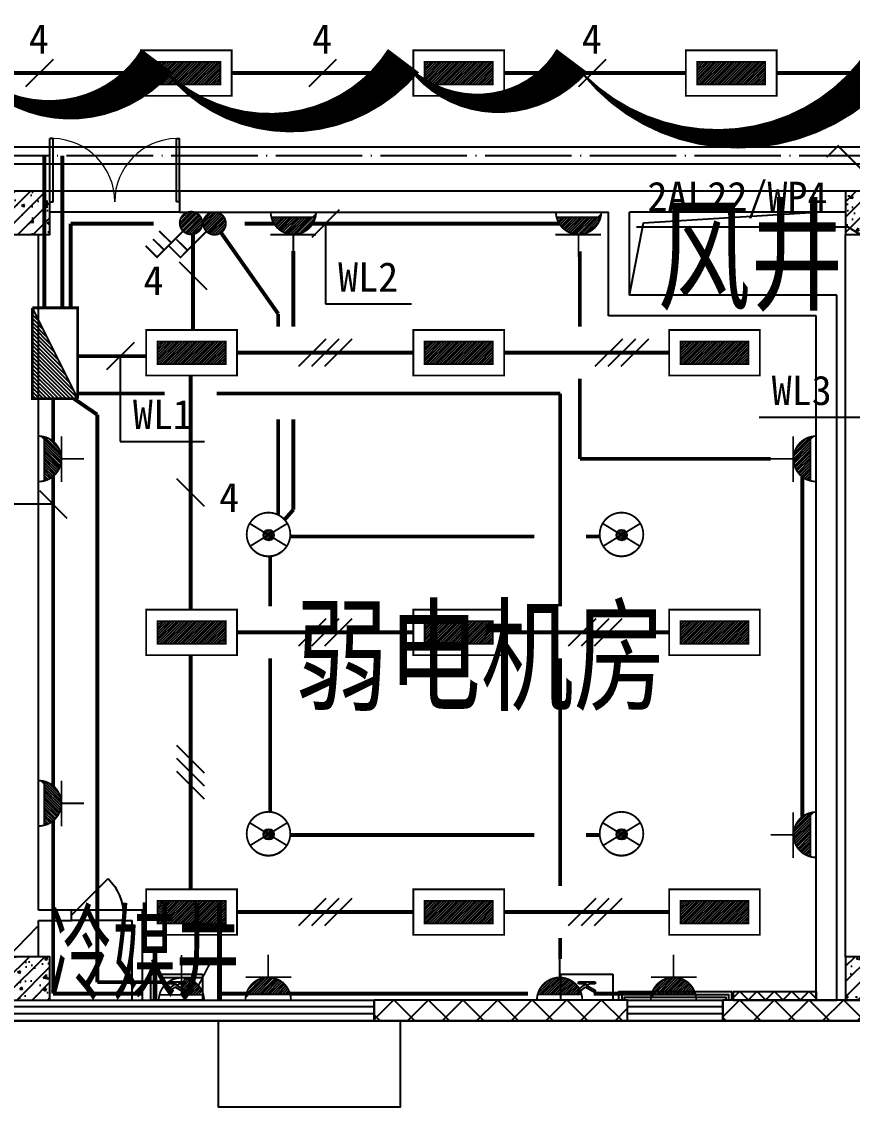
# Model space of a CAD drawing. Header units: millimetres. Extents: x -633009578 to 5705885, y -633235091 to 2571734.
# Drawn here: x 2892144 to 2901748, y 1854760 to 1867311 of the extents above; entities that cross this region are included whole.
import ezdxf

# ---------------------------------------------------------------- set-up
doc = ezdxf.new("R2010")
doc.units = ezdxf.units.MM
doc.header["$LTSCALE"] = 1000
doc.header["$MEASUREMENT"] = 0
doc.linetypes.add('DOTE', pattern=[2.4200000000000004, 2, -0.2, 0.02, -0.2])
doc.layers.get('0').update_dxf_attribs({"color": 9})
for name, color, linetype in [('3T_WOOD', 21, 'Continuous'), ('A-COLUM(柱)', 255, 'Continuous'), ('A-DOOR(门）', 4, 'Continuous'), ('A-F-AREA(计算)', 5, 'Continuous'), ('A-FLOR(看线)', 8, 'Continuous'), ('A-HATH(填充)', 8, 'Continuous'), ('A-LM-QPM(设备)', 8, 'Continuous'), ('A-LM-RAIL(栏杆)', 167, 'Continuous'), ('A-OTHER(其它)', 192, 'Continuous'), ('A-TEXT(房间)', 243, 'Continuous'), ('A-WALL(墙)', 255, 'Continuous'), ('A-WINDOW（窗）', 4, 'Continuous'), ('DIM_MODI', 6, 'Continuous'), ('WALL', 9, 'Continuous'), ('电-弱电平面-箭头', 3, 'Continuous'), ('电-强电平面-标注', 3, 'Continuous'), ('电-强电平面-线缆', 3, 'Continuous'), ('电-桥架', 4, 'Continuous'), ('设备-动力', 3, 'Continuous'), ('设备-插座', 3, 'Continuous'), ('设备-照明', 3, 'Continuous'), ('设备-箱柜', 3, 'Continuous')]:
    doc.layers.add(name, color=color, linetype=linetype)
doc.styles.add('_TCH', font='simhei.ttf', dxfattribs={"width": 0.75, "bigfont": 'hztxt.shx'})
doc.styles.add('ELEC-DIM', font='simhei.ttf')
doc.styles.add('IDQSTYLE', font='simhei.ttf', dxfattribs={"width": 0.707, "bigfont": 'hztxt.shx'})
doc.styles.add('TXT', font='simhei.ttf', dxfattribs={"width": 0.8, "bigfont": 'hztxt.shx'})
pattern_1 = [(45, (-1310357.920547385, -2.793967723846436e-09), (-200.0002033111466, 200.0002033111467), []), (135, (-1310357.920547385, -2.793967723846436e-09), (-200.0002033111467, -200.0002033111466), [])]

# ---------------------------------------------------------------- blocks, each defined once
blk = doc.blocks.new('VdFDAFDFfasdgfswgre')
at = {"layer": 'A-LM-QPM(设备)'}
for p, q in [((-18.82899837940931, -406.182118716184), (32.44091908354312, -219.865729555022)), ((32.44091908354312, -219.865729555022), (56.36419694311917, -226.448856712319)), ((56.36419694311917, -226.448856712319), (37.18157476373017, -296.1590703437105)), ((49.2817729152739, -324.0305588338524), (125.9159782715142, -245.5878820237704)), ((125.9159782715142, -245.5878820237704), (153.1663345098495, -253.0865434217267)), ((26.97990751266479, -333.232229411602), (5.094279481098056, -412.765245873481)), ((49.2817729152739, -324.0305588338524), (26.97990751266479, -333.232229411602)), ((26.97990751266479, -333.232229411602), (49.2817729152739, -324.0305588338524)), ((67.04131023027003, -429.8116214922629), (26.97990751266479, -333.232229411602)), ((37.18157476373017, -296.1590703437105), (49.2817729152739, -324.0305588338524)), ((153.1663345098495, -253.0865434217267), (58.93851659074426, -349.0140868732706)), ((58.93851659074426, -349.0140868732706), (97.61874484550208, -438.2258171304129)), ((5.094279481098056, -412.765245873481), (-18.82899837940931, -406.182118716184)), ((97.61874484550208, -438.2258171304129), (67.04131023027003, -429.8116214922629))]:
    blk.add_line(p, q, dxfattribs=at)
blk.add_lwpolyline([(0, 0), (289.248551459983, -79.59444376500323), (130.0596639309078, -658.0915466849692), (-159.1888875309378, -578.4971029208973)], close=True, dxfattribs=at)
blk = doc.blocks.new('$DorLib2D$00000114')
at = {"color": 0}
blk.add_line((0.4999999999999964, 3.552713678800501e-15), (-0.2071067811864751, 0.7071067811864857), dxfattribs=at)
blk.add_arc((0.5000000000013856, -1.154631945610163e-12), 1.000000000001696, 135, 180, dxfattribs=at)
blk = doc.blocks.new('$DorLib2D$00000002')
for p, q in [((-0.5, -5.684341886080802e-17), (-0.5000000000000007, 0.4875)), ((-0.4750000000000007, 0.4875), (-0.5000000000000007, 0.4875)), ((-0.475, -2.842170943040401e-17), (-0.4750000000000007, 0.4875)), ((0.475, -2.842170943040401e-17), (0.4750000000000007, 0.4875)), ((0.4750000000000007, 0.4875), (0.5000000000000007, 0.4875)), ((0.5, -5.684341886080802e-17), (0.5000000000000007, 0.4875)), ((-0.5, -5.684341886080802e-17), (-0.475, -2.842170943040401e-17)), ((0.5, -5.684341886080802e-17), (0.475, -2.842170943040401e-17))]:
    blk.add_line(p, q)
at = {"lineweight": 13}
for centre, start, end in [((-0.4875, -4.263256414560601e-17), 0, 88.53071641864632), ((0.4875, -4.263256414560601e-17), 91.4692835813537, 180)]:
    blk.add_arc(centre, 0.4875, start, end, dxfattribs=at)
blk = doc.blocks.new('$TCHSYS$WIN2D')
for p, q in [((-0.5, 0.5), (0.5, 0.5)), ((-0.5, 0.5), (-0.4999999999999999, -0.5)), ((0.5, 0.5), (0.4999999999999998, -0.5)), ((0.5, 0.1666666666666666), (-0.5, 0.1666666666666666)), ((0.5, -0.1666666666666667), (-0.5, -0.1666666666666667)), ((-0.4999999999999999, -0.5), (0.5, -0.5))]:
    blk.add_line(p, q)
blk = doc.blocks.new('_FZH')
h = blk.add_hatch()
h.set_pattern_fill('钢筋混凝土', color=256, scale=0.1, style=0)
h.set_pattern_definition([(45, (0, 0), (-0.1767766952966369, 0.1767766952966369), []), (50, (0, 0), (0.7172601826007535, -0.06275213498259512), [0.07500000000000001, -0.8250000000000001]), (355, (0, 0), (-0.138751333613, 0.7521921337000119), [0.06, -0.66]), (100.4514, (0.05977168000000001, -0.00522934), (0.5785093817140216, 0.6894395420609536), [0.06374019, -0.701142112]), (46.1842, (0, 0.2), (1.067241048625645, -0.1655190143290181), [0.1125, -1.2375]), (96.6356, (0.088936745, 0.186206693), (0.9346627055487033, 0.9741178709004418), [0.095610288, -1.051713]), (351.1842, (0, 0.2), (0.9346619451336272, 0.9741186009253247), [0.09000000000000001, -0.9900000000000001]), (21, (0.1, 0.15), (0.5969070521184617, -0.4026188906653388), [0.07500000000000001, -0.8250000000000001]), (326, (0.1, 0.15), (0.2433153319215824, 0.7251500450468529), [0.06, -0.66]), (71.4514, (0.149742233, 0.116448394), (0.84022262858149, 0.3225304967099524), [0.06374019, -0.701142112]), (37.50000000000001, (0, 0), (0.01215985531729062, 0.3328938538313115), [0, -0.652, 0, -0.67, 0, -0.6625000000000001]), (7.499999999999999, (0, 0), (0.2630695374421486, 0.3944117118823603), [0, -0.382, 0, -0.637, 0, -0.2525]), (-32.5, (-0.223, 0), (0.533822436172409, -0.02255487173437976), [0, -0.25, 0, -0.78, 0, -1.035]), (-42.5, (-0.323, 0), (0.5831861693423862, 0.1001049823323177), [0, -0.325, 0, -0.518, 0, -0.735])])
h.paths.add_polyline_path([(-0.5, -0.5), (0.5, -0.5), (0.5, 0.5), (-0.5, 0.5)])
blk.add_lwpolyline([(-0.5, -0.5), (0.5, -0.5), (0.5, 0.5), (-0.5, 0.5)], close=True)
blk = doc.blocks.new('9-3-1')
at = {"layer": 'A-HATH(填充)'}
h = blk.add_hatch(dxfattribs=at)
h.set_pattern_fill('多孔材料', color=256, scale=50, style=0)
h.set_pattern_definition([(45, (-1310457.920547385, -2.793967723846436e-09), (-100.0001016555733, 100.0001016555733), []), (135, (-1310457.920547385, -2.793967723846436e-09), (-100.0001016555733, -100.0001016555733), [])])
h.paths.add_polyline_path([(1244490.598288294, 1178022.080887664), (1245450.598288322, 1178022.080887664), (1245450.598288322, 1178122.080887664), (1244490.598288294, 1178122.080887664)])
h = blk.add_hatch(dxfattribs=at)
h.set_pattern_fill('多孔材料', color=256, scale=100, style=0)
h.set_pattern_definition(pattern_1)
h.paths.add_polyline_path([(1240340.587875976, 1177782.080887665), (1243270.598289082, 1177782.080887664), (1243270.598289082, 1178022.080887662), (1240340.587875976, 1178022.080887662)])
h = blk.add_hatch(dxfattribs=at)
h.set_pattern_fill('多孔材料', color=256, scale=100, style=0)
h.set_pattern_definition(pattern_1)
h.paths.add_polyline_path([(1244370.598289082, 1177782.080887664), (1246650.598288065, 1177782.080887664), (1246650.598288065, 1178022.080887662), (1244370.598289082, 1178022.080887662)])
at = {"layer": 'A-DOOR(门）'}
for p, q in [((1238090.598288326, 1187372.080887669), (1236590.598288326, 1187372.080887669)), ((1238090.598288326, 1187132.080887669), (1236590.598288326, 1187132.080887669)), ((1237440.608688481, 1179062.080892412), (1236840.608688481, 1179062.080892404)), ((1237440.608688483, 1178942.080892412), (1236840.608688483, 1178942.080892404))]:
    blk.add_line(p, q, dxfattribs=at)
at = {"layer": 'A-F-AREA(计算)'}
blk.add_lwpolyline([(1121700.575826842, 1313862.080936), (1255980.575826842, 1313862.080936), (1255980.575826842, 1177782.080936), (1121700.575826842, 1177782.080936)], close=True, dxfattribs=at)
at = {"layer": 'A-FLOR(看线)'}
for points in [[(1243170.59828465, 1178022.080887676), (1243170.59828465, 1178122.080887676), (1244470.598284689, 1178122.080887676), (1244470.598284689, 1178022.080887695)], [(1240640.598287921, 1177782.080887679), (1240640.598782003, 1176782.08088769), (1238540.597793661, 1176782.080887679), (1238540.598287743, 1177782.080887679)]]:
    blk.add_lwpolyline(points, dxfattribs=at)
at = {"layer": 'A-LM-RAIL(栏杆)'}
for points in [[(1243205.59828465, 1178022.080887676), (1243205.59828465, 1178087.080887676), (1244435.598284689, 1178087.080887676), (1244435.598284689, 1178022.080887695)], [(1243235.59828465, 1178022.080887676), (1243235.59828465, 1178057.080887676), (1244405.598284689, 1178057.080887676), (1244405.598284689, 1178022.080887695)]]:
    blk.add_lwpolyline(points, dxfattribs=at)
at = {"layer": 'A-OTHER(其它)'}
blk.add_lwpolyline([(1243290.598288431, 1186172.080887537), (1243454.393690856, 1187007.381195288), (1245450.598288435, 1187132.08088774)], dxfattribs=at)
at = {"layer": 'A-WALL(墙)'}
for p, q in [((1243170.598288321, 1187372.080887669), (1238090.598288065, 1187372.080887666)), ((1238090.598288065, 1187372.080887666), (1238090.598288065, 1187132.080887645)), ((1245790.598288341, 1187372.080887669), (1243170.598288321, 1187372.080887669)), ((1238090.598288065, 1187132.080887645), (1243050.598288455, 1187132.080887665)), ((1243050.598288455, 1185932.080887625), (1243050.598288455, 1187132.080887665)), ((1243290.598288455, 1186172.080887625), (1243290.598288455, 1187132.080887598)), ((1245790.598288341, 1187132.080887669), (1243290.598288455, 1187132.080887598)), ((1236460.598288325, 1182842.080893388), (1236460.598288451, 1186872.080887693)), ((1245790.598288327, 1185372.080887451), (1245790.598288264, 1186872.080887693)), ((1245690.598288303, 1186172.080887625), (1243290.598288455, 1186172.080887625)), ((1245690.598288322, 1178022.080887664), (1245690.598288303, 1186172.080887625)), ((1245450.598288304, 1185932.080887625), (1243050.598288455, 1185932.080887625)), ((1245450.598288322, 1178022.080887664), (1245450.598288304, 1185932.080887625)), ((1245790.598288368, 1178522.080887693), (1245790.598288327, 1185372.080887451)), ((1236460.598288239, 1179062.080892517), (1236460.598288325, 1182842.080893388)), ((1236840.608688717, 1179062.080892557), (1236460.598288239, 1179062.080892517)), ((1236840.608688719, 1178942.080892844), (1236840.608688717, 1179062.080892557)), ((1237660.608688321, 1179062.080892533), (1237440.608688717, 1179062.080892565)), ((1237440.608688717, 1179062.080892565), (1237440.608688719, 1178942.080892852)), ((1237660.608688395, 1178022.080887653), (1237660.608688321, 1179062.080892533)), ((1236460.598288646, 1178942.080892517), (1236840.608688719, 1178942.080892844)), ((1236460.598288319, 1178522.080887693), (1236460.598288646, 1178942.080892517)), ((1237440.608688719, 1178942.080892852), (1237540.608688398, 1178942.080892531)), ((1237540.608688395, 1178022.080887664), (1237540.608688398, 1178942.080892531)), ((1244490.598288294, 1178122.080887664), (1245450.598288322, 1178122.080887664)), ((1244490.598288294, 1178122.080887664), (1244490.598288294, 1178022.080887664)), ((1245450.598288322, 1178122.080887664), (1245450.598288322, 1178022.080887664)), ((1237540.608688395, 1178022.080887664), (1237660.608688395, 1178022.080887653)), ((1244490.598288294, 1178022.080887664), (1245450.598288322, 1178022.080887664)), ((1245450.598288322, 1178022.080887664), (1245690.598288322, 1178022.080887664))]:
    blk.add_line(p, q, dxfattribs=at)
at = {"layer": 'DIM_MODI', "color": 8}
blk.add_lwpolyline([(1233328.54338558, 1199198.935396159, 0, 450, 0.5), (1233328.54338558, 1196948.935396159, 0, 450, 0.5), (1233328.54338558, 1194098.935396159, 0, 450, 0.5), (1233328.54338558, 1192298.935396159, 0, 450, 0.5), (1233328.54338558, 1190798.935396159, 0, 450, 0.5), (1233328.54338558, 1188882.408848926, 0, 450, 0.5), (1235578.54338558, 1188882.408848926, 0, 450, 0.5), (1237828.54338558, 1188882.408848926, 0, 450, 0.5), (1240678.54338558, 1188882.408848926, 0, 450, 0.5), (1242628.54338558, 1188882.408848926, 0, 450, 0.5), (1246228.54338558, 1188882.408848926, 0, 450, 0.5), (1246656.012867695, 1188882.408848926, 0, 450, 0.5), (1246656.012867695, 1192482.408848926, 0, 450, 0.5), (1246656.012867695, 1193982.408848926, 0, 450, 0.5), (1246656.012867695, 1195932.408848926, 0, 450, 0.5), (1246656.012867695, 1199082.408848926, 0, 450, 0.5), (1246656.012867695, 1199198.935396159, 0, 450, 0.5), (1245156.012867695, 1199198.935396159, 0, 450, 0.5), (1242906.012867695, 1199198.935396159, 0, 450, 0.5), (1238856.012867695, 1199198.935396159, 0, 450, 0.5), (1237356.012867695, 1199198.935396159, 0, 450, 0.5)], format="xyseb", close=True, dxfattribs=at)
at = {"layer": 'WALL'}
for p, q in [((1243270.598289082, 1178022.080887662), (1240340.587875976, 1178022.080887662)), ((1240340.587875976, 1178022.080887662), (1240340.587875976, 1177782.080887665)), ((1243270.598289082, 1177782.080887664), (1243270.598289082, 1178022.080887662)), ((1246650.598288065, 1178022.080887662), (1244370.598289082, 1178022.080887662)), ((1244370.598289082, 1178022.080887662), (1244370.598289082, 1177782.080887664)), ((1240340.587875976, 1177782.080887665), (1243270.598289082, 1177782.080887664)), ((1244370.598289082, 1177782.080887664), (1246650.598288065, 1177782.080887664))]:
    blk.add_line(p, q, dxfattribs=at)
at = {"layer": 'A-COLUM(柱)', "xscale": 500, "yscale": 500, "zscale": 500}
for p in [(1236340.598288341, 1187122.080887664), (1246040.598288341, 1187122.080887662), (1236340.598288341, 1178272.080887664), (1246040.598288341, 1178272.080887662)]:
    blk.add_blockref('_FZH', p, dxfattribs=at)
at = {"layer": 'A-DOOR(门）', "extrusion": (0, 0, -1), "xscale": -1500, "yscale": 1500, "zscale": 1500}
blk.add_blockref('$DorLib2D$00000002', (-1237340.598288326, 1187252.080887669), dxfattribs=at)
at = {"layer": 'A-DOOR(门）', "xscale": -600, "yscale": 600, "zscale": 600, "rotation": 7.559217755434985e-10}
blk.add_blockref('$DorLib2D$00000114', (1237140.608688482, 1179002.080892408), dxfattribs=at)
at = {"layer": 'A-LM-QPM(设备)', "rotation": 285.3856598443907}
for p in [(1238356.018777857, 1178322.080887664), (1243100.039000177, 1178322.080887664)]:
    blk.add_blockref('VdFDAFDFfasdgfswgre', p, dxfattribs=at)
at = {"layer": 'A-WINDOW（窗）', "yscale": 240, "rotation": 179.9999999999986}
for p, xscale, zscale in [((1229340.593082176, 1177902.080887663), -21999.98958747508, 21999.98958747508), ((1243820.598289135, 1177902.080887663), -1100, 1100)]:
    blk.add_blockref('$TCHSYS$WIN2D', p, dxfattribs=dict(at, xscale=xscale, zscale=zscale))
at = {"layer": 'A-TEXT(房间)'}
for s, height, style, width, p in [('风井', 1050, '_TCH', 0.75, (1243616.593966769, 1186107.463523477)), ('弱电机房', 1050, '_TCH', 0.75, (1239425.09723691, 1181478.814019773)), ('冷媒井', 900, 'TXT', 0.6, (1236575.712928095, 1178119.859688346))]:
    blk.add_text(s, height=height, dxfattribs=dict(at, style=style, width=width)).set_placement(p)
blk = doc.blocks.new('*X353')
at = {"color": 0, "linetype": 'Continuous'}
for p, q in [((277.1059544658493, 221.9516255332986), (279.536990929048, 224.3826619964973)), ((277.1059544658493, 222.2344682457732), (279.2541482165735, 224.3826619964973)), ((277.1059544658493, 222.5173109582479), (278.9713055040988, 224.3826619964973)), ((277.1059544658493, 222.8001536707225), (278.6884627916242, 224.3826619964973)), ((277.1059544658493, 223.0829963831971), (278.4056200791496, 224.3826619964973)), ((277.1059544658493, 223.3658390956717), (278.122777366675, 224.3826619964973)), ((277.1059544658493, 223.6486818081463), (277.8399346542004, 224.3826619964973)), ((277.1059544658493, 223.9315245206209), (277.5570919417257, 224.3826619964973)), ((277.1059544658493, 224.2143672330955), (277.2742492292511, 224.3826619964973)), ((277.3198336415227, 221.8826619964973), (279.8198336415227, 224.3826619964973)), ((277.6026763539973, 221.8826619964973), (280.1026763539973, 224.3826619964973)), ((277.8855190664719, 221.8826619964973), (280.3855190664719, 224.3826619964973)), ((278.1683617789465, 221.8826619964973), (280.6683617789466, 224.3826619964973)), ((278.4512044914212, 221.8826619964973), (280.9512044914212, 224.3826619964973)), ((278.7340472038958, 221.8826619964973), (281.2340472038958, 224.3826619964973)), ((279.0168899163704, 221.8826619964973), (281.5168899163704, 224.3826619964973)), ((279.299732628845, 221.8826619964973), (281.799732628845, 224.3826619964973)), ((279.5825753413196, 221.8826619964973), (282.0825753413196, 224.3826619964973)), ((279.8654180537943, 221.8826619964973), (282.3654180537943, 224.3826619964973)), ((280.1482607662689, 221.8826619964973), (282.6482607662689, 224.3826619964973)), ((280.4311034787435, 221.8826619964973), (282.9311034787435, 224.3826619964973)), ((280.7139461912181, 221.8826619964973), (283.2139461912181, 224.3826619964973)), ((280.9967889036927, 221.8826619964973), (283.4967889036927, 224.3826619964973)), ((281.2796316161674, 221.8826619964973), (283.7796316161674, 224.3826619964973)), ((281.5624743286419, 221.8826619964973), (284.062474328642, 224.3826619964973)), ((281.8453170411166, 221.8826619964973), (284.3453170411166, 224.3826619964973)), ((282.1281597535912, 221.8826619964973), (284.6059544658494, 224.3604567087555)), ((282.4110024660658, 221.8826619964973), (284.6059544658494, 224.0776139962809)), ((282.6938451785405, 221.8826619964973), (284.6059544658494, 223.7947712838063)), ((282.976687891015, 221.8826619964973), (284.6059544658494, 223.5119285713317)), ((283.2595306034897, 221.8826619964973), (284.6059544658494, 223.229085858857)), ((283.5423733159643, 221.8826619964973), (284.6059544658494, 222.9462431463824)), ((283.8252160284389, 221.8826619964973), (284.6059544658494, 222.6634004339078)), ((284.1080587409135, 221.8826619964973), (284.6059544658494, 222.3805577214332)), ((284.3909014533882, 221.8826619964973), (284.6059544658494, 222.0977150089586))]:
    blk.add_line(p, q, dxfattribs=at)
blk = doc.blocks.new('HC000062')
at = {"color": 0, "linetype": 'Continuous', "const_width": 0.2}
for points in [[(-4.97662087547036, 2.499999999999943), (5.023379124529697, 2.499999999999943), (5.023379124529697, -2.500000000000057), (-4.97662087547036, -2.500000000000057), (-4.97662087547036, 2.499999999999943)], [(-3.72662087547036, 1.25), (-3.72662087547036, -1.250000000000057), (3.773379124529697, -1.250000000000057), (3.773379124529697, 1.25), (-3.72662087547036, 1.25)]]:
    blk.add_lwpolyline(points, dxfattribs=at)
at = {"color": 0, "linetype": 'Continuous'}
blk.add_blockref('*X353', (-280.8325753413197, -223.1326619964974), dxfattribs=at)
at = {"color": 0, "style": 'IDQSTYLE', "width": 0.7}
blk.add_attdef('PSFHATT', (7.023379124529697, -2.500000000000057), '', height=2.5, dxfattribs=at)
blk = doc.blocks.new('*X123')
at = {"color": 0, "linetype": 'Continuous'}
for p, q in [((236.4190509700716, 319.9990725063215), (240.5725604676919, 324.1525820039419)), ((236.8433150387835, 319.9990725063215), (241.4210886051158, 324.5768460726538)), ((237.2675791074955, 319.9990725063215), (242.2655414724513, 324.9970348712774)), ((237.6918431762074, 319.9990725063215), (242.2655414724513, 324.5727708025654)), ((238.1161072449193, 319.9990725063215), (242.2655414724513, 324.1485067338535)), ((235.1462587639358, 319.9990725063215), (238.0269760554204, 322.8797897978061)), ((235.5705228326477, 319.9990725063215), (238.8755041928442, 323.304053866518)), ((235.9947869013596, 319.9990725063215), (239.7240323302681, 323.7283179352299)), ((238.5403713136312, 319.9990725063215), (242.2655414724513, 323.7242426651416)), ((238.9646353823431, 319.9990725063215), (242.2655414724513, 323.2999785964296)), ((239.3888994510551, 319.9990725063215), (242.2655414724513, 322.8757145277177)), ((233.8734665578, 319.9990725063215), (235.4813916431488, 321.6069975916703)), ((234.297730626512, 319.9990725063215), (236.3299197805727, 322.0312616603822)), ((234.7219946952239, 319.9990725063215), (237.1784479179965, 322.4555257290941)), ((239.813163519767, 319.9990725063215), (242.2655414724513, 322.4514504590058)), ((240.2374275884789, 319.9990725063215), (242.2655414724513, 322.0271863902939)), ((240.6616916571909, 319.9990725063215), (242.2655414724513, 321.6029223215819)), ((233.0249384203761, 319.9990725063215), (233.7843353683011, 320.7584694542464)), ((233.4492024890881, 319.9990725063215), (234.6328635057249, 321.1827335229584)), ((241.0859557259028, 319.9990725063215), (242.2655414724513, 321.17865825287)), ((241.5102197946147, 319.9990725063215), (242.2655414724513, 320.7543941841581)), ((232.6006743516642, 319.9990725063215), (232.9358072308772, 320.3342053855345)), ((241.9344838633266, 319.9990725063215), (242.2655414724513, 320.3301301154461))]:
    blk.add_line(p, q, dxfattribs=at)
blk = doc.blocks.new('HC000431')
at = {"color": 0, "linetype": 'Continuous'}
blk.add_line((5, 2.5), (-5, -2.5), dxfattribs=at)
at = {"color": 0, "linetype": 'Continuous', "const_width": 0.3}
for points in [[(5, 2.5), (-5, 2.5), (-5, -2.5)], [(-5, -2.5), (5, -2.5), (5, 2.5)]]:
    blk.add_lwpolyline(points, dxfattribs=at)
at = {"color": 0, "linetype": 'Continuous'}
blk.add_blockref('*X123', (-237.2655414724513, -322.4990725063215), dxfattribs=at)
at = {"color": 0, "style": 'IDQSTYLE', "width": 0.7}
blk.add_attdef('PSFHATT', (7.000000000000028, -2.5), '', height=2.5, dxfattribs=at)
blk = doc.blocks.new('*X155')
at = {"color": 0, "linetype": 'Continuous'}
for p, q in [((261.9988066744281, 135.850956910748), (263.2375091559566, 137.0896593922765)), ((262.0234026256783, 135.5927101495236), (263.4957559171792, 137.0650634410244)), ((262.0463461952987, 136.1813391440932), (262.9071269225657, 137.0421198713602)), ((262.0884022348038, 135.3748670461744), (263.7135990205094, 137.00006383188)), ((262.1829592200917, 135.1865813189878), (263.9018847477136, 136.9055068466096)), ((262.3023466942452, 135.0231260806666), (264.0653399860179, 136.7861193724393)), ((262.4446987243758, 134.8826353983226), (264.205830668362, 136.6437673423088)), ((262.6100901587723, 134.7651841202445), (264.3232819464568, 136.478375907929)), ((262.8005700291263, 134.6728212781239), (264.4156447885779, 136.2878960375755)), ((263.0211904412342, 134.6105989777572), (264.4778670889456, 136.0672756254685)), ((263.2836307586351, 134.5901965826834), (264.4982694840214, 135.8048353080697)), ((263.6234742990336, 134.6471974106073), (264.4412686561033, 135.464991767677))]:
    blk.add_line(p, q, dxfattribs=at)
blk = doc.blocks.new('HC000111')
at = {"color": 0, "linetype": 'Continuous', "const_width": 0.2}
for points in [[(0.8838834764831975, 2.133883476483163), (3.750000000000091, 5), (5.000000000000091, 3.75)], [(2.898879886034229, 4.275409520972289), (4.191507707965946, 3.019373591507303)], [(2.221789122165297, 3.388795923702901), (3.514416944097014, 2.132759994237858)]]:
    blk.add_lwpolyline(points, dxfattribs=at)
blk.add_lwpolyline([(0.8838834764833108, 0.3661165235168934, 0.1989123673796338), (1.250000000000034, 1.250000000000057, 0.1989123673796269), (0.8838834764832544, 2.13388347648322, 0.1989123673796352), (9.12880881998035e-14, 2.5, 0.1989123673796539), (-0.8838834764830719, 2.13388347648322, 0.1989123673796721), (-1.249999999999966, 1.250000000000057, 0.1989123673796564), (-0.8838834764831855, 0.3661165235168368, 0.198912367379673), (9.087175456556906e-14, 0, 0.198912367379652)], format="xyb", close=True, dxfattribs=at)
at = {"color": 0, "linetype": 'Continuous'}
blk.add_blockref('*X155', (-263.2487560761181, -134.5897099905746), dxfattribs=at)
at = {"color": 0, "style": 'IDQSTYLE', "width": 0.7}
blk.add_attdef('PSFHATT', (7.000000000000091, -1e-08), '', height=2.5, dxfattribs=at)
blk = doc.blocks.new('*X164')
at = {"color": 0, "linetype": 'Continuous'}
for p, q in [((159.595646846908, 156.7672197221619), (159.6233466819307, 156.7949195571846)), ((159.6640079704214, 156.5527381332005), (159.9061893944054, 156.7949195571846)), ((159.747532531186, 156.3534199814905), (160.18903210688, 156.7949195571846)), ((159.8446775338837, 156.1677222717137), (160.4718748193546, 156.7949195571846)), ((159.9544025265515, 155.9946045519069), (160.7547175318292, 156.7949195571846)), ((160.0760273856543, 155.833386698535), (161.0375602443038, 156.7949195571846)), ((160.2091522122192, 155.6836688126253), (161.3204029567785, 156.7949195571846)), ((160.3536147760518, 155.5452886639833), (161.6032456692531, 156.7949195571846)), ((160.5094741859558, 155.4183053614127), (161.8860883817277, 156.7949195571846)), ((160.6770167777584, 155.3030052407406), (162.1689310942023, 156.7949195571846)), ((160.8567856433337, 155.1999313938414), (162.451773806677, 156.7949195571846)), ((161.0496413096342, 155.1099443476672), (162.7346165191516, 156.7949195571846)), ((161.2568708631404, 155.0343311886988), (163.0174592316262, 156.7949195571846)), ((161.4803825063601, 154.9750001194438), (163.3003019441008, 156.7949195571846)), ((161.7230685552892, 154.9348434558983), (163.5831446565754, 156.7949195571846)), ((161.9895441276247, 154.9184763157592), (163.86598736905, 156.7949195571846)), ((162.2878715788766, 154.9339610545365), (164.4937876543064, 157.1398771299663)), ((162.6346011340941, 154.9978478972794), (164.4299008115636, 156.7931475747489)), ((163.0778250055067, 155.1582290562173), (164.2695196526256, 156.3499237033363))]:
    blk.add_line(p, q, dxfattribs=at)
blk = doc.blocks.new('HC000134')
at = {"color": 0, "linetype": 'Continuous', "const_width": 0.2}
blk.add_lwpolyline([(-2.5, 5, 0.198912367379654), (-1.767766952966213, 3.232233047033674, 0.1989123673796558), (-4.592273826913179e-16, 2.5, 0.1989123673796559), (1.767766952966213, 3.232233047033674, 0.1989123673796541), (2.5, 4.999999999999999)], format="xyb", dxfattribs=at)
for points in [[(-2.421006983541702, 4.37652170395188), (2.421006983541702, 4.37652170395188)], [(-2.549372027147456, 2.476391871554483), (2.483025305961291, 2.476391871554483)], [(0, 2.5), (0, 0)]]:
    blk.add_lwpolyline(points, dxfattribs=at)
at = {"color": 0, "linetype": 'Continuous'}
blk.add_blockref('*X164', (-162.0093508556101, -152.4183978532327), dxfattribs=at)
at = {"color": 0, "style": 'IDQSTYLE', "width": 0.7}
blk.add_attdef('PSFHATT', (4.500000010000001, 0), '', height=2.5, dxfattribs=at)
blk = doc.blocks.new('HC001604')
at = {"color": 0, "linetype": 'Continuous'}
for p, q in [((-0.7437720382853877, 1.763319381814217), (-2.386797677866998, 0.1202937422320247)), ((-0.3761933590244735, 1.848055348600028), (-2.224248707624501, 0)), ((-1.246104544721893, 1.543829587851942), (-2.167307883900357, 0.6226262486737687)), ((-0.06574902768072206, 1.875656967469258), (-1.94140599514998, 0)), ((0.2091908822808182, 1.867754164955986), (-1.658563282675459, 0)), ((0.4584132462769048, 1.834133816477843), (-1.375720570200938, 0)), ((0.6873090270225657, 1.780186884748691), (-1.092877857726417, 0)), ((0.8991825738170883, 1.709217719068401), (-0.8100351452513133, 0)), ((1.096187659196439, 1.623380091973522), (-0.527192432776792, 0)), ((1.279771678730031, 1.524121399032301), (-0.2443497203022707, 0)), ((1.450908635362866, 1.412415643190907), (0.03849299217225052, 0)), ((1.610228640033747, 1.288892935386684), (0.3213357046467718, 0)), ((1.758090674615232, 1.153912257493939), (0.6041784171218751, 0)), ((1.894620330809848, 1.007599201213452), (0.8870211295963963, 0)), ((2.019722391649266, 0.8498585495783482), (1.169863842070918, 0)), ((2.133071322147734, 0.6803647676022956), (1.452706554545439, 0)), ((2.23407736186462, 0.4985280948446598), (1.73554926701996, 0)), ((2.321819471781491, 0.3034274922867189), (2.018391979494481, 0)), ((2.394925552313216, 0.09369086034421344), (2.301234691969003, 0))]:
    blk.add_line(p, q, dxfattribs=at)
at = {"color": 0, "linetype": 'Continuous', "const_width": 0.2}
for points in [[(0, 1.876521703951876), (0, 4.376521703951876)], [(2.421006983541302, 0), (-2.421006983541302, 0)]]:
    blk.add_lwpolyline(points, dxfattribs=at)
blk.add_lwpolyline([(2.5, -0.6234782960481243, 0.1989123673796542), (1.76776695296634, 1.144288656918215, 0.1989123673796558), (4.205349176516791e-17, 1.876521703951876, 0.1989123673796558), (-1.76776695296634, 1.144288656918216, 0.1989123673796542), (-2.5, -0.6234782960481239)], format="xyb", dxfattribs=at)
at = {"color": 0, "style": 'IDQSTYLE', "width": 0.7}
blk.add_attdef('PSFHATT', (4.50000001, -0.6234783060481244), '', height=2.5, dxfattribs=at)
blk = doc.blocks.new('HC001603')
at = {"color": 0, "linetype": 'Continuous'}
for p, q in [((1.334845464380342, 1.490330490532506), (-0.1554850261530373, 0)), ((0.5323327753721969, 1.819188651423028), (0, 1.286855876050831)), ((0.7555910368543118, 1.75960420043004), (0, 1.00401316357631)), ((0.9626006818003953, 1.683771132901893), (0, 0.7211704511014978)), ((1.155258892498096, 1.593586631124781), (0, 0.4383277386269765)), ((1.502215697701322, 1.374858011378965), (0.127357686322066, 0)), ((1.657908623596304, 1.247708224799717), (0.4102003987965873, 0)), ((1.802207139847451, 1.10916402857576), (0.6930431112716906, 0)), ((1.935167161310674, 0.9592813375647529), (0.9758858237462118, 0)), ((2.056623188829399, 0.7978946526083747), (1.258728536220733, 0)), ((2.16617164237774, 0.6246003936821944), (1.541571248695254, 0)), ((2.263127864574781, 0.4387139034052961), (1.824413961169776, 0))]:
    blk.add_line(p, q, dxfattribs=at)
at = {"color": 0, "linetype": 'Continuous', "const_width": 0.2}
for points in [[(-1.826528887475724, 1.083505073295382), (-3.269478132895311, 3.856059514596418)], [(0, 1.876521703951003), (0, 4.376521703951003)], [(1.873383483545622, 1.031947426711267), (3.343165409372304, 3.856059514596418)], [(2.325220651649288, 1.900129832396342), (-2.251533375172294, 1.900129832396342)], [(0, 1.900129832396342), (0, 0.07011572553310544)], [(2.421006983541884, 0), (-2.421006983541302, 0)]]:
    blk.add_lwpolyline(points, dxfattribs=at)
blk.add_lwpolyline([(2.5, -0.6234782960489974, 0.1989123673796542), (1.76776695296634, 1.144288656917342, 0.1989123673796558), (4.205349176516791e-17, 1.876521703951003, 0.1989123673796558), (-1.76776695296634, 1.144288656917343, 0.1989123673796542), (-2.5, -0.623478296048997)], format="xyb", dxfattribs=at)
at = {"color": 0, "style": 'IDQSTYLE', "width": 0.7}
blk.add_attdef('PSFHATT', (5.343165409372304, -0.6234783060489975), '', height=2.5, dxfattribs=at)
blk = doc.blocks.new('*X169')
at = {"color": 0, "linetype": 'Continuous'}
for p, q in [((261.9988066744281, 135.850956910748), (263.2375091559566, 137.0896593922765)), ((262.0234026256783, 135.5927101495236), (263.4957559171792, 137.0650634410244)), ((262.0463461952987, 136.1813391440932), (262.9071269225657, 137.0421198713602)), ((262.0884022348038, 135.3748670461744), (263.7135990205094, 137.00006383188)), ((262.1829592200917, 135.1865813189878), (263.9018847477136, 136.9055068466096)), ((262.3023466942452, 135.0231260806666), (264.0653399860179, 136.7861193724393)), ((262.4446987243758, 134.8826353983226), (264.205830668362, 136.6437673423088)), ((262.6100901587723, 134.7651841202445), (264.3232819464568, 136.478375907929)), ((262.8005700291263, 134.6728212781239), (264.4156447885779, 136.2878960375755)), ((263.0211904412342, 134.6105989777572), (264.4778670889456, 136.0672756254685)), ((263.2836307586351, 134.5901965826834), (264.4982694840214, 135.8048353080697)), ((263.6234742990336, 134.6471974106073), (264.4412686561033, 135.464991767677))]:
    blk.add_line(p, q, dxfattribs=at)
blk = doc.blocks.new('HC000097')
at = {"color": 0, "linetype": 'Continuous', "const_width": 0.2}
blk.add_lwpolyline([(0.8838834764831975, 2.133883476483163), (3.750000000000091, 5), (5.000000000000091, 3.75)], dxfattribs=at)
blk.add_lwpolyline([(0.8838834764833108, 0.3661165235168934, 0.1989123673796338), (1.250000000000034, 1.250000000000057, 0.1989123673796269), (0.8838834764832544, 2.13388347648322, 0.1989123673796352), (9.128895556154148e-14, 2.5, 0.1989123673796539), (-0.8838834764830719, 2.13388347648322, 0.1989123673796721), (-1.249999999999966, 1.250000000000057, 0.1989123673796564), (-0.8838834764831855, 0.3661165235168368, 0.198912367379673), (9.087175456556906e-14, 0, 0.198912367379652)], format="xyb", close=True, dxfattribs=at)
at = {"color": 0, "linetype": 'Continuous'}
blk.add_blockref('*X169', (-263.2487560761181, -134.5897099905746), dxfattribs=at)
at = {"color": 0, "style": 'IDQSTYLE', "width": 0.7}
blk.add_attdef('PSFHATT', (7.000000000000091, -1e-08), '', height=2.5, dxfattribs=at)
blk = doc.blocks.new('*X25')
at = {"color": 0, "linetype": 'Continuous'}
for p, q in [((192.590110055903, 446.7242872143482), (193.9264208598343, 448.0605980182795)), ((192.6512440212146, 447.2096852483717), (193.4410228258108, 447.9994640529679)), ((192.666080612941, 446.3759937026742), (194.2747143715083, 447.9846274612416)), ((192.8122309321682, 446.0978799531896), (194.552828120993, 447.8384771420143)), ((193.0126674313866, 445.874052383696), (194.7766556904866, 447.6380406427959)), ((193.2651240367983, 445.7022449203958), (194.9484631537868, 447.3855840373842)), ((193.5780466605768, 445.5909034754624), (195.0598045987202, 447.0726614136058)), ((193.9838870800477, 445.5724798262212), (195.0782282479613, 446.6668209941349))]:
    blk.add_line(p, q, dxfattribs=at)
blk = doc.blocks.new('HC001444')
at = {"color": 0, "linetype": 'Continuous'}
for p, q in [((5.312014027897709, 5.362594416008807), (0.4698776614111466, 0.4121164681388052)), ((1.307398633798584e-12, -0.05776119327106244), (-3.105492900473507, -3.232738715067399))]:
    blk.add_line(p, q, dxfattribs=at)
for points in [[(2.301209466909763, 2.284423861441751, 0.8, 0, 0), (0.4698776614111466, 0.4121164681388052, 0, 0, 0)], [(-3.105492900473507, -3.232738715067399, 0.8, 0, 0), (-5.057392361377197, -5.119309791711203, 0, 0, 0)]]:
    blk.add_lwpolyline(points, format="xyseb", dxfattribs=at)
blk.add_circle((0, 0), 0.625, dxfattribs=at)
at = {"color": 0, "linetype": 'Continuous', "xscale": 0.5, "yscale": 0.5, "zscale": 0.5}
blk.add_blockref('*X25', (-96.91845018383214, -223.4069038532592), dxfattribs=at)
at = {"color": 0, "style": 'IDQSTYLE', "width": 0.7}
blk.add_attdef('PSFHATT', (7.312014027897709, -5.119309791711203), '', height=2.5, dxfattribs=at)
blk = doc.blocks.new('*X159')
at = {"color": 0, "linetype": 'Continuous'}
for p, q in [((292.887994045295, 135.6274459094068), (293.516320533106, 136.2557723972178)), ((292.952224463849, 135.4088336154862), (293.7349328270265, 136.1915419786637)), ((292.9956283900541, 136.0179229666405), (293.1258434758722, 136.1481380524586)), ((293.0755886594741, 135.2493550986367), (293.8944113438761, 136.0681777830387)), ((293.2494900660814, 135.1404137927693), (294.0033526497434, 135.8942763764314)), ((293.4911899527468, 135.0992709669601), (294.0444954755525, 135.6525764897659))]:
    blk.add_line(p, q, dxfattribs=at)
blk = doc.blocks.new('HC000703')
at = {"color": 0, "linetype": 'Continuous', "const_width": 0.2000000000000002}
blk.add_lwpolyline([(-2.399999999999977, 0.05872925643336657, 1), (2.399999999999977, 0.05872925643336657, 1)], format="xyb", close=True, dxfattribs=at)
at = {"color": 0, "linetype": 'Continuous', "const_width": 0.2}
for points in [[(-2.074282131997677, 1.265938284269794), (2.022051310501354, -1.234061715730206)], [(2.074282131997734, 1.265938284269794), (-2.022051310501354, -1.234061715730206)]]:
    blk.add_lwpolyline(points, dxfattribs=at)
at = {"color": 0, "linetype": 'Continuous'}
blk.add_circle((0.02097265619840982, -0.0127996515010409), 0.5796574060804803, dxfattribs=at)
blk.add_arc((3.410605131648481e-12, 0.05872925643825511), 2.400000000004948, 224.6186283858651, 315.1351718326803, dxfattribs=at)
blk.add_blockref('*X159', (-293.4444389024706, -135.6911545353449), dxfattribs=at)
at = {"color": 0, "style": 'IDQSTYLE', "width": 0.7}
blk.add_attdef('PSFHATT', (4.400000009999977, -2.341270753566693), '', height=2.5, dxfattribs=at)
blk = doc.blocks.new('*X157')
at = {"color": 0, "linetype": 'Continuous'}
for p, q in [((261.9988066744281, 135.850956910748), (263.2375091559566, 137.0896593922765)), ((262.0234026256783, 135.5927101495236), (263.4957559171792, 137.0650634410244)), ((262.0463461952987, 136.1813391440932), (262.9071269225657, 137.0421198713602)), ((262.0884022348038, 135.3748670461744), (263.7135990205094, 137.00006383188)), ((262.1829592200917, 135.1865813189878), (263.9018847477136, 136.9055068466096)), ((262.3023466942452, 135.0231260806666), (264.0653399860179, 136.7861193724393)), ((262.4446987243758, 134.8826353983226), (264.205830668362, 136.6437673423088)), ((262.6100901587723, 134.7651841202445), (264.3232819464568, 136.478375907929)), ((262.8005700291263, 134.6728212781239), (264.4156447885779, 136.2878960375755)), ((263.0211904412342, 134.6105989777572), (264.4778670889456, 136.0672756254685)), ((263.2836307586351, 134.5901965826834), (264.4982694840214, 135.8048353080697)), ((263.6234742990336, 134.6471974106073), (264.4412686561033, 135.464991767677))]:
    blk.add_line(p, q, dxfattribs=at)
blk = doc.blocks.new('HC000107')
at = {"color": 0, "linetype": 'Continuous', "const_width": 0.2}
for points in [[(0.8838834764831067, 2.133883476483163), (3.75, 5), (5, 3.75)], [(2.898879886034138, 4.275409520972289), (4.191507707965854, 3.019373591507303)]]:
    blk.add_lwpolyline(points, dxfattribs=at)
blk.add_lwpolyline([(0.88388347648322, 0.3661165235168934, 0.1989123673796338), (1.249999999999944, 1.250000000000057, 0.1989123673796269), (0.8838834764831636, 2.13388347648322, 0.1989123673796352), (4.172009959724221e-16, 2.5, 0.1989123673796539), (-0.8838834764831627, 2.13388347648322, 0.1989123673796721), (-1.250000000000056, 1.250000000000057, 0.1989123673796564), (-0.8838834764832764, 0.3661165235168368, 0.198912367379673), (0, 0, 0.198912367379652)], format="xyb", close=True, dxfattribs=at)
at = {"color": 0, "linetype": 'Continuous'}
blk.add_blockref('*X157', (-263.2487560761182, -134.5897099905746), dxfattribs=at)
at = {"color": 0, "style": 'IDQSTYLE', "width": 0.7}
blk.add_attdef('PSFHATT', (7, -1e-08), '', height=2.5, dxfattribs=at)

msp = doc.modelspace()

# ---------------------------------------------------------------- linework, layer by layer
at = {"layer": '电-强电平面-标注'}
for p, q in [((2892506.547865569, 1866875.362614851), (2892188.349814036, 1866557.164563317)), ((2895781.547865569, 1866875.362614851), (2895463.349814036, 1866557.164563317)), ((2898899.547865569, 1866875.362614851), (2898581.349814036, 1866557.164563317)), ((2895815.599025766, 1865134.861559404), (2895497.400974234, 1864816.663507869)), ((2895656.5, 1864975.762533637), (2895656.5, 1864047.5)), ((2901699.5, 1864935), (2899253.930379747, 1864935)), ((2902155.5, 1864651.5), (2901699.5, 1864935)), ((2893965.066053915, 1864533.547710398), (2894283.26410545, 1864215.349658865)), ((2895656.5, 1864047.5), (2896651.436708861, 1864047.5)), ((2893442.599025766, 1863602.599025767), (2893124.400974234, 1863284.400974233)), ((2895662.297865591, 1863642.029281524), (2895344.099814056, 1863323.831229991)), ((2895812.297865591, 1863642.029281524), (2895494.099814056, 1863323.831229991)), ((2895962.297865591, 1863642.029281524), (2895644.099814056, 1863323.831229991)), ((2899090.547865591, 1863642.029281524), (2898772.349814056, 1863323.831229991)), ((2899240.547865591, 1863642.029281524), (2898922.349814056, 1863323.831229991)), ((2899390.547865591, 1863642.029281524), (2899072.349814056, 1863323.831229991)), ((2893283.5, 1863443.5), (2893283.5, 1862458)), ((2901664.488063517, 1862732.744896408), (2900669.551354656, 1862732.744896408)), ((2902018.488063517, 1862732.744896408), (2901664.488063517, 1862732.744896408)), ((2893283.5, 1862458), (2894259.449367089, 1862458)), ((2894257.644217713, 1861707.164563324), (2893939.446166178, 1862025.362614857)), ((2892348.734086465, 1861890.099025767), (2892666.932138, 1861571.900974233)), ((2892201, 1861731), (2891206.063291139, 1861731)), ((2892507.833112232, 1861731), (2892201, 1861731)), ((2895662.297865591, 1860408.695948191), (2895344.099814056, 1860090.497896658)), ((2895812.297865591, 1860408.695948191), (2895494.099814056, 1860090.497896658)), ((2895962.297865591, 1860408.695948191), (2895644.099814056, 1860090.497896658)), ((2898781.547865591, 1860408.695948191), (2898463.349814056, 1860090.497896658)), ((2898931.547865591, 1860408.695948191), (2898613.349814056, 1860090.497896658)), ((2899081.547865591, 1860408.695948191), (2898763.349814056, 1860090.497896658)), ((2894257.644217712, 1858623.83122999), (2893939.446166179, 1858942.029281525)), ((2894257.644217712, 1858473.83122999), (2893939.446166179, 1858792.029281525)), ((2894257.644217712, 1858323.83122999), (2893939.446166179, 1858642.029281525)), ((2895662.297865591, 1857175.362614857), (2895344.099814056, 1856857.164563324)), ((2895812.297865591, 1857175.362614857), (2895494.099814056, 1856857.164563324)), ((2895962.297865591, 1857175.362614857), (2895644.099814056, 1856857.164563324)), ((2898781.547865591, 1857175.362614857), (2898463.349814056, 1856857.164563324)), ((2898931.547865591, 1857175.362614857), (2898613.349814056, 1856857.164563324)), ((2899081.547865591, 1857175.362614857), (2898763.349814056, 1856857.164563324))]:
    msp.add_line(p, q, dxfattribs=at)
at = {"layer": '电-强电平面-线缆', "color": 1, "linetype": 'Continuous', "const_width": 45}
for points in [[(2891172.548839803, 1866716.263589084), (2893522.348839803, 1866716.263589084)], [(2894572.548839803, 1866716.263589084), (2896672.348839803, 1866716.263589084)], [(2897722.548839803, 1866716.263589084), (2899822.348839803, 1866716.263589084)], [(2900872.448839803, 1866716.263589084), (2903222.348839803, 1866716.263589084)], [(2892404.5, 1864002.49999994), (2892404.5, 1865762.499999993)], [(2892613.5, 1864002.49999994), (2892613.5, 1865762.499999993)], [(2892711, 1864975.762533637), (2893671.441333995, 1864975.762533637)], [(2892711, 1864002.49999994), (2892711, 1864975.762533637)], [(2894723.5, 1864975.762533637), (2895062.03939864, 1864975.762533637)], [(2895508.96060136, 1864975.762533637), (2898359.53939864, 1864975.762533637)], [(2894124.165079683, 1863745.430255771), (2894124.165079683, 1864853.397369262)], [(2895110, 1863933), (2894449.094283695, 1864871.052622613)], [(2895285.5, 1863782.930255757), (2895285.5, 1864658)], [(2898598, 1863782.930255757), (2898598, 1864656.5)], [(2895110, 1863782.930255757), (2895110, 1863933)], [(2892792.5, 1863443.5), (2893583.948839803, 1863443.5)], [(2894633.948839824, 1863482.930255757), (2896672.448839824, 1863482.930255757)], [(2897722.448839824, 1863482.930255757), (2899629.448839824, 1863482.930255757)], [(2894098.545191946, 1863220.430255757), (2894098.545191946, 1860512.096922424)], [(2898598, 1862256.499999999), (2898598, 1863182.930255757)], [(2892507.833112232, 1862458.332339024), (2892507.833112232, 1862952.49999994)], [(2892747.738321105, 1862952.49999994), (2893017.5, 1862767.5)], [(2892792.5, 1863011.5), (2893798.545191946, 1863011.5)], [(2894398.545191946, 1863011.5), (2898370, 1863011.5)], [(2898370, 1860549.596922424), (2898370, 1863011.5)], [(2893017.5, 1862767.5), (2893017.5, 1856206)], [(2895110, 1861608.388485345), (2895110, 1862711.5)], [(2895285.5, 1861669), (2895285.5, 1862711.5)], [(2900804.99403174, 1862256.499999999), (2898598, 1862256.499999999)], [(2892507.833112232, 1858475.832339024), (2892507.833112232, 1862054.667660977)], [(2901168.983040174, 1858117.82030917), (2901168.983040174, 1862049.179690827)], [(2895183.430845827, 1861553.078235644), (2895285.5, 1861669)], [(2895248.457617526, 1861358.406037806), (2898070, 1861358.406037804)], [(2898670, 1861358.406037804), (2898828.328944541, 1861358.406037804)], [(2895016.751438855, 1860549.596922424), (2895016.751438855, 1861131.548094189)], [(2894633.948839824, 1860249.596922424), (2896672.448839824, 1860249.596922424)], [(2897722.448839824, 1860249.596922424), (2899629.448839824, 1860249.596922424)], [(2894098.545191946, 1859987.096922424), (2894098.545191946, 1857278.763589091)], [(2895016.751438855, 1858174.097109927), (2895016.751438855, 1859949.596922424)], [(2898370, 1857316.263589091), (2898370, 1859949.596922424)], [(2892507.833112232, 1856072.5), (2892507.833112232, 1858072.167660977)], [(2895249.235934086, 1857908.5), (2898070, 1857908.5)], [(2898670, 1857908.5), (2898827.55062798, 1857908.5)], [(2894633.948839824, 1857016.263589091), (2896672.448839824, 1857016.263589091)], [(2897722.448839824, 1857016.263589091), (2899629.448839824, 1857016.263589091)], [(2898370, 1856474.5), (2898370, 1856716.263589091)], [(2893017.5, 1856206), (2893782.179429804, 1856206)], [(2892507.833112232, 1856072.5), (2893540.00443181, 1856072.5)], [(2894415, 1856072.5), (2894741.826664217, 1856072.5)], [(2895246.173335783, 1856072.5), (2897997.5, 1856072.5)], [(2898756, 1856072.5), (2899428.826664217, 1856072.5)]]:
    msp.add_lwpolyline(points, dxfattribs=at)
at = {"layer": '电-桥架', "color": 5, "linetype": 'DOTE', "ltscale": 0.5}
msp.add_line((2882982.499999882, 1865762.500007156), (2910815.5, 1865762.500007156), dxfattribs=at)
at = {"layer": '电-桥架', "ltscale": 0.5}
msp.add_lwpolyline([(2882982.499999882, 1865862.500007156), (2910815.5, 1865862.500007156), (2910815.5, 1865662.500007156), (2882982.499999883, 1865662.500007156)], dxfattribs=at)

# ---------------------------------------------------------------- block references
at = {"layer": '3T_WOOD'}
msp.add_blockref('9-3-1', (1655879.395743424, 677977.51603476), dxfattribs=at)
at = {"layer": '电-弱电平面-箭头', "color": 4, "xscale": 105, "yscale": 105, "zscale": 105}
msp.add_blockref('HC001444', (2891766.717543156, 1856281.307540901), dxfattribs=at)
at = {"layer": '设备-动力', "xscale": 105, "yscale": 105, "zscale": 105}
for p in [(2894997.643281033, 1861376.656030132), (2899079.143281033, 1861376.656030132), (2894997.643281033, 1857916.656030132), (2899079.143281033, 1857916.656030132)]:
    msp.add_blockref('HC000703', p, dxfattribs=at)
at = {"layer": '设备-插座', "xscale": 105, "yscale": 105, "zscale": 105}
for name, p in [('HC000134', (2895285.5, 1864588.5)), ('HC000134', (2898583, 1864588.5)), ('HC001604', (2898363.5, 1856063)), ('HC001603', (2893991, 1856059.5))]:
    msp.add_blockref(name, p, dxfattribs=at)
at = {"layer": '设备-插座', "yscale": 105, "zscale": 105}
for p, xscale, rotation in [((2892864.994031788, 1862256.5), 105, 90), ((2900804.99403174, 1862256.499999999), -105, 270), ((2892864.994031788, 1858274), 105, 90), ((2900804.99403174, 1857910.499999999), -105, 270), ((2894994, 1856524.596922423), 105, 180), ((2899681, 1856524.596922423), 105, 180)]:
    msp.add_blockref('HC000134', p, dxfattribs=dict(at, xscale=xscale, rotation=rotation))
at = {"layer": '设备-照明', "yscale": 105, "zscale": 105}
for name, p, xscale in [('HC000062', (2894044.994031727, 1866716.263589084), 105), ('HC000062', (2897194.994031727, 1866716.263589084), 105), ('HC000062', (2900344.994031727, 1866716.263589084), 105), ('HC000097', (2901977.488063501, 1865349.596922602), -105), ('HC000062', (2894106.494031727, 1863482.930255771), 105), ('HC000062', (2897194.994031727, 1863482.930255771), 105), ('HC000062', (2900151.994031727, 1863482.930255771), 105), ('HC000062', (2894106.494031727, 1860249.596922427), 105), ('HC000062', (2897194.994031727, 1860249.596922427), 105), ('HC000062', (2900151.994031727, 1860249.596922427), 105), ('HC000062', (2894106.494031727, 1857016.263589084), 105), ('HC000062', (2897194.994031727, 1857016.263589084), 105), ('HC000062', (2900151.994031727, 1857016.263589084), 105)]:
    msp.add_blockref(name, p, dxfattribs=dict(at, xscale=xscale))
at = {"layer": '设备-照明', "xscale": 105, "yscale": 105, "zscale": 105, "rotation": 180}
for name, p in [('HC000111', (2894102.5, 1865114.096922457)), ('HC000107', (2894373.5, 1865109.596922427))]:
    msp.add_blockref(name, p, dxfattribs=at)
at = {"layer": '设备-箱柜', "xscale": 105, "yscale": 105, "zscale": 105, "rotation": 270}
msp.add_blockref('HC000431', (2892530, 1863477.49999994), dxfattribs=at)

# ---------------------------------------------------------------- texts
at = {"layer": '电-强电平面-标注', "style": 'ELEC-DIM'}
for s, p in [('4', (2892225.929852459, 1866941.263589084)), ('4', (2895500.929852459, 1866941.263589084)), ('4', (2898618.929852459, 1866941.263589084)), ('2AL22/WP4', (2899379.246835442, 1865121.075949367)), ('4', (2893552.646092341, 1864149.448684629)), ('WL2', (2895802.702531645, 1864189.905063291)), ('WL3', (2900815.753886303, 1862878.947428053)), ('WL1', (2893429.702531645, 1862600.405063291)), ('4', (2894427.026204604, 1861641.263589093))]:
    msp.add_text(s, height=339.8734177215189, dxfattribs=at).set_placement(p)

doc.saveas('drawing.dxf')
